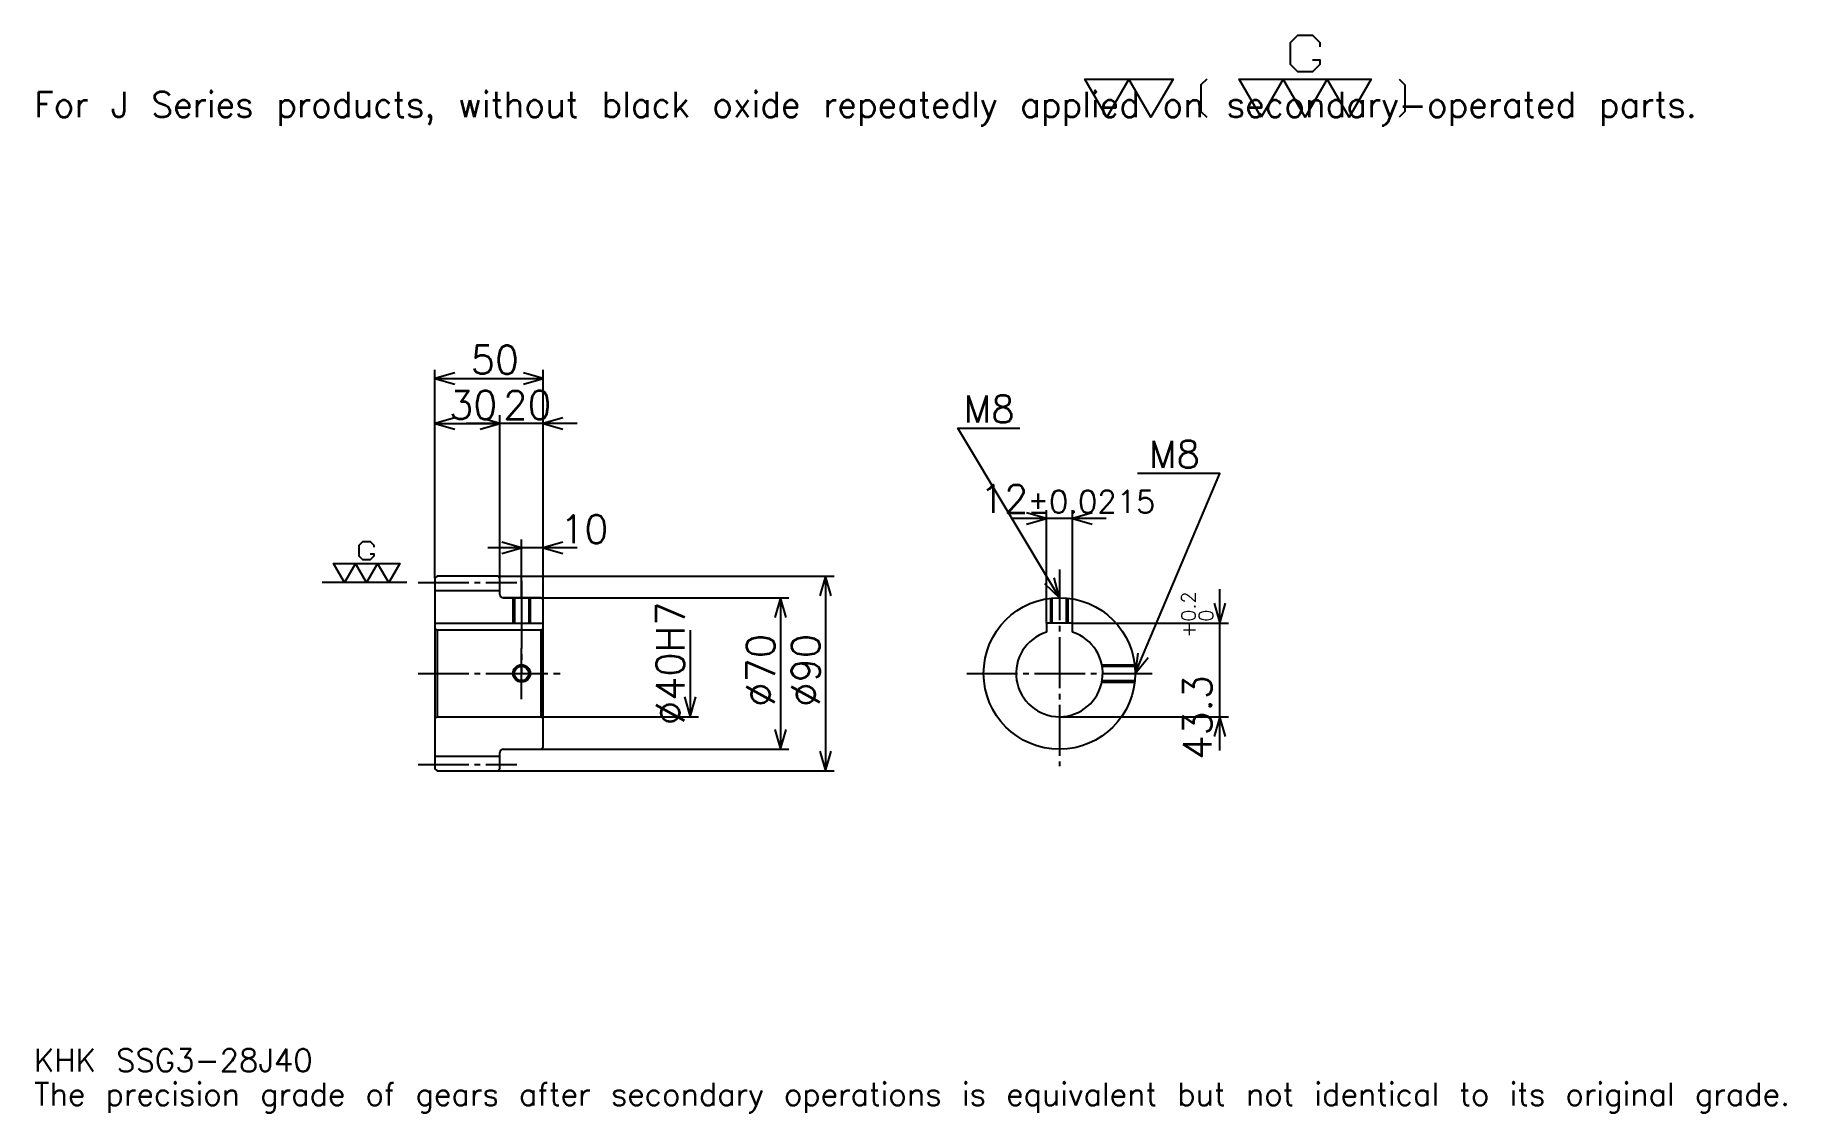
# Model space of a CAD drawing. Extents: x 27 to 835, y 10 to 508.
import ezdxf

# ---------------------------------------------------------------- set-up
doc = ezdxf.new("R2010")
doc.units = 0
doc.linetypes.add('DASHDOT', pattern=[31.304349, 23.478261, -2.608696, 2.608696, -2.608696])
doc.layers.get('0').update_dxf_attribs({"linetype": 'CONTINUOUS'})
doc.layers.add('DASHDOT', color=6, linetype='DASHDOT')
doc.styles.add('KANJI', font='TXT', dxfattribs={"bigfont": 'BIGFONT'})

msp = doc.modelspace()

# ---------------------------------------------------------------- linework, layer by layer
at = {"color": 5}
for p, q in [((211.304337, 257.608704), (211.304337, 352.82608)), ((211.304337, 348.913025), (261.304321, 348.913025)), ((261.304321, 257.608704), (261.304321, 352.82608)), ((241.304337, 257.608704), (241.304337, 331.956512)), ((211.304337, 328.043457), (241.304337, 328.043457)), ((276.956512, 328.043457), (225.652161, 328.043457)), ((521.434753, 284.130432), (478.130432, 284.130432)), ((493.782593, 235.908691), (493.782593, 288.043457)), ((505.782593, 235.908691), (505.782593, 288.043457)), ((276.956512, 270.652161), (235.652161, 270.652161)), ((251.304337, 257.608704), (251.304337, 274.565216)), ((211.304337, 256.608704), (211.304337, 257.608704)), ((240.304337, 257.608704), (261.304321, 257.608704)), ((241.304337, 256.608704), (241.304337, 257.608704)), ((251.304337, 247.608688), (251.304337, 257.608704)), ((251.304337, 247.608688), (251.304337, 257.608704)), ((261.304321, 257.608704), (395.652161, 257.608704)), ((261.304321, 246.608688), (261.304321, 257.608704)), ((391.739136, 257.608704), (391.739136, 167.608688)), ((573.913025, 176.956512), (573.913025, 251.560852)), ((242.804337, 247.608688), (261.304321, 247.608688)), ((261.304321, 247.608688), (374.782593, 247.608688)), ((370.869568, 247.608688), (370.869568, 177.608688)), ((505.782593, 235.908691), (577.826111, 235.908691)), ((329.130432, 232.608688), (329.130432, 192.608688)), ((261.304321, 192.608688), (333.043457, 192.608688)), ((499.782593, 192.608688), (577.826111, 192.608688)), ((242.804337, 177.608688), (261.304321, 177.608688)), ((261.304321, 177.608688), (374.782593, 177.608688)), ((240.304337, 167.608688), (261.304321, 167.608688)), ((261.304321, 167.608688), (395.652161, 167.608688))]:
    msp.add_line(p, q, dxfattribs=at)
at = {"color": 7}
msp.add_line((198.260864, 254.608688), (159.130432, 254.608688), dxfattribs=at)
at = {"color": 4}
for p, q in [((211.304337, 250.858688), (241.304337, 250.858688)), ((211.304337, 235.908691), (261.304321, 235.908691)), ((212.304337, 232.608688), (212.304337, 192.608688)), ((260.304321, 232.608688), (261.304321, 233.608688)), ((260.304321, 192.608688), (261.304321, 191.608688)), ((211.304337, 174.358688), (241.304337, 174.358688))]:
    msp.add_line(p, q, dxfattribs=at)
at = {"color": 7}
for points in [[(616.695679, 496.017395), (620.086975, 496.017395), (620.086975, 493.982605), (616.695679, 490.591309), (609.913025, 490.591309), (606.521729, 493.982605), (606.521729, 504.156525), (609.913025, 507.547821), (616.695679, 507.547821), (620.086975, 504.156525), (620.086975, 502.121735)], [(521.739136, 469.565216), (511.565216, 487.200012), (552.260864, 487.200012), (542.086975, 469.565216), (531.913025, 487.200012), (521.739136, 469.565216)], [(567.860901, 487.200012), (565.147827, 484.486969), (565.147827, 472.278259), (567.860901, 469.565216)], [(592.956543, 469.565216), (582.782593, 487.200012), (643.826111, 487.200012), (633.652161, 469.565216), (623.478271, 487.200012), (613.304382, 469.565216), (603.130432, 487.200012), (592.956543, 469.565216)], [(656.713013, 487.200012), (659.426086, 484.486969), (659.426086, 472.278259), (656.713013, 469.565216)], [(181.434769, 267.834778), (183.130417, 267.834778), (183.130417, 266.817383), (181.434769, 265.121735), (178.043457, 265.121735), (176.347809, 266.817383), (176.347809, 271.904358), (178.043457, 273.599976), (181.434769, 273.599976), (183.130417, 271.904358), (183.130417, 270.886963)], [(169.565201, 254.608688), (164.478241, 263.426086), (194.999985, 263.426086), (189.913025, 254.608688), (184.82608, 263.426086), (179.73912, 254.608688), (174.652161, 263.426086), (169.565201, 254.608688)]]:
    msp.add_lwpolyline(points, dxfattribs=at)
at = {"color": 5}
for points in [[(220.434769, 351.521729), (211.304337, 348.913025), (220.434769, 346.304352)], [(252.173904, 346.304352), (261.304321, 348.913025), (252.173904, 351.521729)], [(220.434769, 330.652161), (211.304337, 328.043457), (220.434769, 325.434784)], [(232.173904, 325.434784), (241.304337, 328.043457), (232.173904, 330.652161)], [(232.173904, 325.434784), (241.304337, 328.043457), (232.173904, 330.652161)], [(270.434784, 330.652161), (261.304321, 328.043457), (270.434784, 325.434784)], [(499.782593, 247.608688), (452.82608, 325.869568), (481.521729, 325.869568)], [(534.782593, 212.608688), (573.913025, 305), (535.826111, 305)], [(484.652161, 281.521729), (493.782593, 284.130432), (484.652161, 286.739136)], [(514.913025, 286.739136), (505.782593, 284.130432), (514.913025, 281.521729)], [(242.173904, 268.043457), (251.304337, 270.652161), (242.173904, 273.260864)], [(270.434784, 273.260864), (261.304321, 270.652161), (270.434784, 268.043457)], [(394.347809, 248.478256), (391.739136, 257.608704), (389.130432, 248.478256)], [(492.848083, 254.09581), (499.782593, 247.608688), (497.32196, 256.780151)], [(373.478241, 238.478256), (370.869568, 247.608688), (368.260864, 238.478256)], [(571.304321, 245.039124), (573.913025, 235.908691), (576.521729, 245.039124)], [(535.941284, 222.033524), (534.782593, 212.608688), (540.745544, 219.998779)], [(326.521729, 201.73912), (329.130432, 192.608688), (331.739136, 201.73912)], [(368.260864, 186.73912), (370.869568, 177.608688), (373.478241, 186.73912)], [(576.521729, 183.478256), (573.913025, 192.608688), (571.304321, 183.478256)], [(389.130432, 176.73912), (391.739136, 167.608688), (394.347809, 176.73912)]]:
    msp.add_lwpolyline(points, dxfattribs=at)
at = {"color": 4}
for points in [[(241.304337, 249.108688), (241.304337, 256.608704), (240.304337, 257.608704), (212.304337, 257.608704), (211.304337, 256.608704), (211.304337, 191.608688)], [(242.804337, 177.608688), (260.304321, 177.608688), (261.304321, 178.608688), (261.304321, 246.608688), (260.304321, 247.608688), (242.804337, 247.608688)], [(247.304337, 247.608688), (247.304337, 235.908691)], [(247.97934, 247.608688), (247.97934, 235.908691)], [(254.629333, 247.608688), (254.629333, 235.908691)], [(255.304337, 247.608688), (255.304337, 235.908691)], [(495.782593, 235.908691), (495.782593, 247.379364)], [(496.457581, 235.908691), (496.457581, 247.450394)], [(503.107605, 235.908691), (503.107605, 247.450394)], [(503.782593, 235.908691), (503.782593, 247.379364)], [(505.782593, 231.687469), (505.782593, 235.908691), (493.782593, 235.908691), (493.782593, 231.687469)], [(211.304337, 191.608688), (212.304337, 192.608688), (260.304321, 192.608688), (260.304321, 232.608688), (212.304337, 232.608688), (211.304337, 233.608688)], [(519.37854, 216.608688), (534.553284, 216.608688)], [(519.504272, 215.933685), (534.624329, 215.933685)], [(519.37854, 208.608688), (534.553284, 208.608688)], [(519.504272, 209.283691), (534.624329, 209.283691)], [(211.304337, 191.608688), (211.304337, 168.608688), (212.304337, 167.608688), (240.304337, 167.608688), (241.304337, 168.608688), (241.304337, 176.108688)]]:
    msp.add_lwpolyline(points, dxfattribs=at)
for centre, radius in [((499.782593, 212.608688), 35), ((251.304337, 212.608688), 3.325)]:
    msp.add_circle(centre, radius, dxfattribs=at)
at = {"color": 7}
msp.add_circle((251.304337, 212.608688), 4, dxfattribs=at)
at = {"color": 4}
for centre, radius, start, end in [((242.804337, 249.108688), 1.5, 180, 270), ((499.782593, 212.608688), 20, 107.457602748, 72.542397252), ((242.804337, 176.108688), 1.5, 90, 180)]:
    msp.add_arc(centre, radius, start, end, dxfattribs=at)
at = {"layer": 'DASHDOT', "color": 7}
for p, q in [((499.782593, 260.652161), (499.782593, 169.782593)), ((203.478256, 254.608688), (249.130432, 254.608688)), ((251.304337, 247.608688), (251.304337, 212.608688)), ((203.478256, 212.608688), (269.130432, 212.608688)), ((456.956512, 212.608688), (542.608704, 212.608688)), ((203.478256, 170.608688), (249.130432, 170.608688))]:
    msp.add_line(p, q, dxfattribs=at)
for points in [[(251.304337, 255.434784), (251.304337, 228.082596)], [(251.304337, 200.782608), (251.304337, 224.434769)], [(239.478241, 212.608688), (263.130432, 212.608688)]]:
    msp.add_lwpolyline(points, dxfattribs=at)

# ---------------------------------------------------------------- texts
at = {"color": 7, "style": 'KANJI'}
for s, height, p in [('For J Series products, without black oxide repeatedly applied on secondary-operated parts.', 11.73913, (26.086956, 469.565216)), ('50', 13.043478, (227.82608, 351)), ('30', 13.043478, (217.82608, 330.130432)), ('20', 13.043478, (242.82608, 330.130432)), ('M8', 12.52174, (455.434753, 328.478271)), ('M8', 12.52174, (541.043457, 307.608704)), ('12', 13.043478, (463.075684, 286.739136)), ('%%p0.0215', 10.434783, (485.117554, 286.739136)), ('10', 13.043478, (269.130432, 272.739136)), ('KHK SSG3-28J40', 10.434783, (26.086956, 28.695652)), ('The precision grade of gears after secondary operations is equivalent but not identical to its original grade.', 10.434783, (26.086956, 13.043478))]:
    msp.add_text(s, height=height, dxfattribs=at).set_placement(p)
for s, height, p in [('%%c40H7', 13.043478, (326.521729, 188.804337)), ('0.2', 6.521739, (562.695679, 236.498749)), ('+', 6.521739, (562.695679, 229.194397)), ('0', 6.521739, (570.782593, 236.498749)), ('%%c70', 13.043478, (368.260864, 197.282593)), ('%%c90', 13.043478, (389.130432, 197.282593)), ('43.3', 13.043478, (570, 172.737061))]:
    msp.add_text(s, height=height, rotation=90, dxfattribs=at).set_placement(p)

doc.saveas('drawing.dxf')
